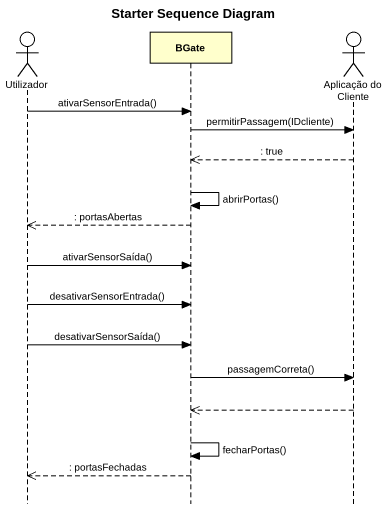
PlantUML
@startuml
title Starter Sequence Diagram
hide footbox
actor Utilizador
participant BGate
actor "Aplicação do Cliente" as Aplicação_do_Cliente

Utilizador -> BGate : ativarSensorEntrada()
BGate -> Aplicação_do_Cliente : permitirPassagem(IDcliente)
Aplicação_do_Cliente -->> BGate : : true
BGate -> BGate : abrirPortas()
BGate -->> Utilizador : : portasAbertas
Utilizador -> BGate : ativarSensorSaída()
Utilizador -> BGate : desativarSensorEntrada()
Utilizador -> BGate : desativarSensorSaída()
BGate -> Aplicação_do_Cliente : passagemCorreta()
Aplicação_do_Cliente -->> BGate
BGate -> BGate : fecharPortas()
BGate -->> Utilizador : : portasFechadas
@enduml
